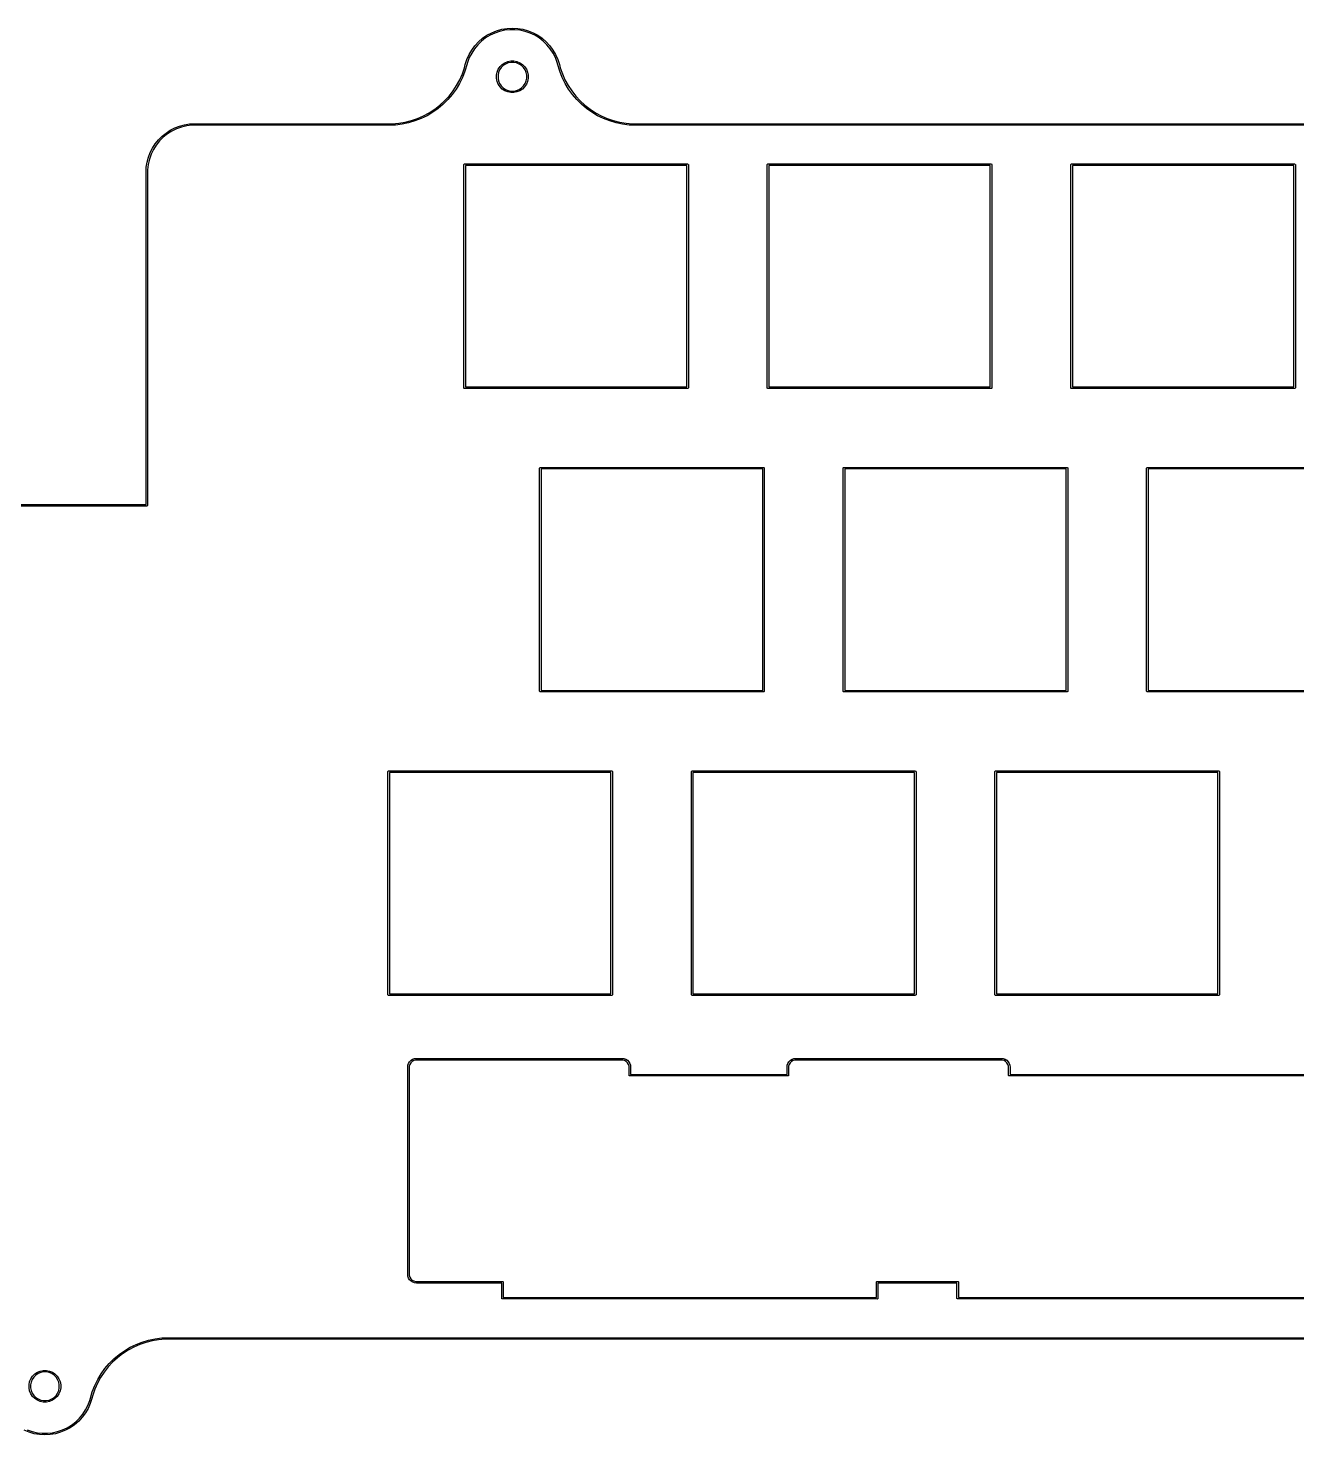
# Model space of a CAD drawing. Header units: millimetres. Extents: x 407 to 722, y -210 to -122.
# Drawn here: x 563.3 to 642.9, y -210.3 to -122 of the extents above; entities that cross this region are included whole.
import ezdxf

# ---------------------------------------------------------------- set-up
doc = ezdxf.new("R2010")
doc.units = ezdxf.units.MM
doc.layers.add('Edge.Cuts', color=52, linetype='CONTINUOUS', true_color=0xc2c200)

msp = doc.modelspace()

# ---------------------------------------------------------------- linework, layer by layer
at = {"layer": 'Edge.Cuts', "linetype": 'CONTINUOUS'}
for p, q in [((591.577943, -122.823665), (591.831012, -122.604388)), ((592.020447, -122.584104), (591.764013, -122.782737)), ((591.831012, -122.604388), (592.106593, -122.414175)), ((592.29711, -122.414779), (592.020447, -122.584104)), ((592.106593, -122.414175), (592.401365, -122.255317)), ((592.590668, -122.276803), (592.29711, -122.414779)), ((592.401365, -122.255317), (592.711775, -122.129731)), ((592.897582, -122.171839), (592.590668, -122.276803)), ((592.711775, -122.129731), (593.034082, -122.038929)), ((593.214153, -122.101152), (592.897582, -122.171839)), ((593.034082, -122.038929), (593.3644, -121.984006)), ((593.536564, -122.065594), (593.214153, -122.101152)), ((593.3644, -121.984006), (593.698748, -121.965625)), ((593.860931, -122.065594), (593.536564, -122.065594)), ((593.698748, -121.965625), (594.033095, -121.984006)), ((594.183342, -122.101152), (593.860931, -122.065594)), ((594.033095, -121.984006), (594.363413, -122.038929)), ((594.499913, -122.171839), (594.183342, -122.101152)), ((594.363413, -122.038929), (594.68572, -122.129731)), ((594.806827, -122.276803), (594.499913, -122.171839)), ((594.68572, -122.129731), (594.99613, -122.255317)), ((595.100385, -122.414779), (594.806827, -122.276803)), ((594.99613, -122.255317), (595.290902, -122.414175)), ((595.377048, -122.584104), (595.100385, -122.414779)), ((595.290902, -122.414175), (595.566483, -122.604388)), ((595.633482, -122.782737), (595.377048, -122.584104)), ((595.566483, -122.604388), (595.819552, -122.823665)), ((590.98274, -123.627891), (591.151235, -123.33852)), ((591.145555, -123.528953), (590.997969, -123.8178)), ((591.323914, -123.258026), (591.145555, -123.528953)), ((591.151235, -123.33852), (591.350436, -123.069363)), ((591.530898, -123.008284), (591.323914, -123.258026)), ((591.350436, -123.069363), (591.577943, -122.823665)), ((591.764013, -122.782737), (591.530898, -123.008284)), ((595.866597, -123.008284), (595.633482, -122.782737)), ((595.819552, -122.823665), (596.047059, -123.069363)), ((596.073581, -123.258026), (595.866597, -123.008284)), ((596.047059, -123.069363), (596.24626, -123.33852)), ((596.25194, -123.528953), (596.073581, -123.258026)), ((596.24626, -123.33852), (596.414755, -123.627891)), ((596.399526, -123.8178), (596.25194, -123.528953)), ((590.560454, -124.836003), (590.694624, -124.450667)), ((590.694624, -124.450667), (590.745598, -124.253125)), ((590.842422, -124.278125), (590.72195, -124.676208)), ((590.745598, -124.253125), (590.846982, -123.933989)), ((590.882938, -124.121084), (590.842422, -124.278124)), ((590.842422, -124.278124), (590.842422, -124.278125)), ((590.846982, -123.933989), (590.98274, -123.627891)), ((590.997969, -123.8178), (590.882938, -124.121084)), ((592.816827, -124.544228), (592.925738, -124.381232)), ((592.999672, -124.441908), (592.901178, -124.589315)), ((592.925738, -124.381232), (593.064355, -124.242615)), ((593.125031, -124.316549), (592.999672, -124.441908)), ((593.064355, -124.242615), (593.227351, -124.133704)), ((593.272438, -124.218055), (593.125031, -124.316549)), ((593.227351, -124.133704), (593.408463, -124.058685)), ((593.436228, -124.150211), (593.272438, -124.218055)), ((593.408463, -124.058685), (593.600731, -124.02044)), ((593.610106, -124.115625), (593.436228, -124.150211)), ((593.600731, -124.02044), (593.796765, -124.02044)), ((593.78739, -124.115625), (593.610106, -124.115625)), ((593.961268, -124.150211), (593.78739, -124.115625)), ((593.796765, -124.02044), (593.989033, -124.058685)), ((594.125058, -124.218055), (593.961268, -124.150211)), ((593.989033, -124.058685), (594.170145, -124.133704)), ((594.272465, -124.316549), (594.125058, -124.218055)), ((594.170145, -124.133704), (594.333141, -124.242615)), ((594.397824, -124.441908), (594.272465, -124.316549)), ((594.333141, -124.242615), (594.471758, -124.381232)), ((594.496318, -124.589315), (594.397824, -124.441908)), ((594.471758, -124.381232), (594.580669, -124.544228)), ((596.514557, -124.121084), (596.399526, -123.8178)), ((596.414755, -123.627891), (596.550513, -123.933989)), ((596.555073, -124.278124), (596.514557, -124.121084)), ((596.550513, -123.933989), (596.651897, -124.253125)), ((596.555073, -124.278125), (596.555073, -124.278124)), ((596.675546, -124.676208), (596.555073, -124.278125)), ((596.651897, -124.253125), (596.702872, -124.450667)), ((596.702872, -124.450667), (596.837042, -124.836002)), ((590.199475, -125.567101), (590.395031, -125.208991)), ((590.569128, -125.063027), (590.384994, -125.435959)), ((590.395031, -125.208991), (590.560454, -124.836003)), ((590.72195, -124.676208), (590.569128, -125.063027)), ((592.703563, -124.917608), (592.741808, -124.72534)), ((592.703563, -124.926983), (592.703563, -124.917608)), ((592.703563, -125.113642), (592.703563, -124.926983)), ((592.741808, -125.30591), (592.703563, -125.113642)), ((592.741808, -124.72534), (592.816827, -124.544228)), ((592.816827, -125.487022), (592.741808, -125.30591)), ((592.833334, -124.753105), (592.798748, -124.926983)), ((592.798748, -124.926983), (592.798748, -125.104267)), ((592.798748, -125.104267), (592.833334, -125.278145)), ((592.901178, -124.589315), (592.833334, -124.753105)), ((592.833334, -125.278145), (592.901178, -125.441935)), ((594.564162, -124.753105), (594.496318, -124.589315)), ((594.496318, -125.441935), (594.564162, -125.278145)), ((594.598748, -124.926983), (594.564162, -124.753105)), ((594.564162, -125.278145), (594.598748, -125.104267)), ((594.580669, -124.544228), (594.655688, -124.72534)), ((594.655688, -125.30591), (594.580669, -125.487022)), ((594.598748, -125.104267), (594.598748, -124.926983)), ((594.655688, -124.72534), (594.693933, -124.917608)), ((594.693933, -125.113642), (594.655688, -125.30591)), ((594.693933, -124.917608), (594.693933, -125.113642)), ((596.828368, -125.063026), (596.675546, -124.676208)), ((597.012503, -125.435958), (596.828368, -125.063026)), ((596.837042, -124.836002), (597.002466, -125.20899)), ((597.002466, -125.20899), (597.198021, -125.5671)), ((589.446249, -126.528478), (589.72347, -126.22909)), ((589.927986, -126.130153), (589.658213, -126.446706)), ((589.72347, -126.22909), (589.975115, -125.907905)), ((590.170795, -125.792473), (589.927986, -126.130153)), ((589.975115, -125.907905), (590.199475, -125.567101)), ((590.384994, -125.435959), (590.170795, -125.792473)), ((592.925738, -125.650018), (592.816827, -125.487022)), ((592.901178, -125.441935), (592.999672, -125.589342)), ((593.064355, -125.788635), (592.925738, -125.650018)), ((592.999672, -125.589342), (593.125031, -125.714701)), ((593.227351, -125.897546), (593.064355, -125.788635)), ((593.125031, -125.714701), (593.272438, -125.813195)), ((593.408463, -125.972565), (593.227351, -125.897546)), ((593.272438, -125.813195), (593.436228, -125.881039)), ((593.600731, -126.01081), (593.408463, -125.972565)), ((593.436228, -125.881039), (593.610106, -125.915625)), ((593.796765, -126.01081), (593.600731, -126.01081)), ((593.610106, -125.915625), (593.78739, -125.915625)), ((593.78739, -125.915625), (593.961268, -125.881039)), ((593.989033, -125.972565), (593.796765, -126.01081)), ((593.961268, -125.881039), (594.125058, -125.813195)), ((594.170145, -125.897546), (593.989033, -125.972565)), ((594.125058, -125.813195), (594.272465, -125.714701)), ((594.333141, -125.788635), (594.170145, -125.897546)), ((594.272465, -125.714701), (594.397824, -125.589342)), ((594.471758, -125.650018), (594.333141, -125.788635)), ((594.397824, -125.589342), (594.496318, -125.441935)), ((594.580669, -125.487022), (594.471758, -125.650018)), ((597.226702, -125.792472), (597.012503, -125.435958)), ((597.198021, -125.5671), (597.422382, -125.907903)), ((597.469511, -126.130151), (597.226702, -125.792472)), ((597.422382, -125.907903), (597.674027, -126.229088)), ((597.739284, -126.446704), (597.469511, -126.130151)), ((597.674027, -126.229088), (597.951248, -126.528476)), ((588.480719, -127.276374), (588.822759, -127.053902)), ((589.045264, -127.008004), (588.706247, -127.248941)), ((588.822759, -127.053902), (589.145332, -126.804039)), ((589.363305, -126.739986), (589.045264, -127.008004)), ((589.145332, -126.804039), (589.446249, -126.528478)), ((589.658213, -126.446706), (589.363305, -126.739986)), ((598.034192, -126.739984), (597.739284, -126.446704)), ((597.951248, -126.528476), (598.252165, -126.804036)), ((598.352232, -127.008002), (598.034192, -126.739984)), ((598.252165, -126.804036), (598.574738, -127.0539)), ((598.69125, -127.248939), (598.352232, -127.008002)), ((598.574738, -127.0539), (598.916777, -127.276372)), ((572.811237, -128.114899), (573.119608, -128.032272)), ((573.119608, -128.032272), (573.434928, -127.982332)), ((573.434928, -127.982332), (573.75374, -127.965625)), ((573.75374, -127.965625), (585.952781, -127.965625)), ((585.952781, -127.965625), (586.156794, -127.965655)), ((586.156794, -127.965655), (586.563436, -127.93208)), ((586.781083, -127.997235), (586.368341, -128.048499)), ((586.563436, -127.93208), (586.965936, -127.865156)), ((587.188206, -127.91218), (586.781083, -127.997235)), ((586.965936, -127.865156), (587.361563, -127.765338)), ((587.586949, -127.793912), (587.188206, -127.91218)), ((587.361563, -127.765338), (587.747635, -127.633303)), ((587.974608, -127.643233), (587.586949, -127.793912)), ((587.747635, -127.633303), (588.121533, -127.469945)), ((588.348553, -127.461164), (587.974608, -127.643233)), ((588.121533, -127.469945), (588.480719, -127.276374)), ((588.706247, -127.248941), (588.348553, -127.461164)), ((599.048944, -127.461162), (598.69125, -127.248939)), ((598.916777, -127.276372), (599.275964, -127.469943)), ((599.422888, -127.64323), (599.048944, -127.461162)), ((599.275964, -127.469943), (599.649861, -127.633301)), ((599.810547, -127.79391), (599.422888, -127.64323)), ((599.649861, -127.633301), (600.035933, -127.765336)), ((600.20929, -127.912178), (599.810547, -127.79391)), ((600.035933, -127.765336), (600.43156, -127.865155)), ((600.616413, -127.997233), (600.20929, -127.912178)), ((600.43156, -127.865155), (600.83406, -127.932079)), ((601.029154, -128.048498), (600.616413, -127.997233)), ((600.83406, -127.932079), (601.240701, -127.965655)), ((601.240701, -127.965655), (601.444714, -127.965625)), ((601.444714, -127.965625), (710.772784, -127.965625)), ((571.487144, -128.974773), (571.712888, -128.749029)), ((571.784916, -128.812511), (571.550626, -129.046801)), ((571.712888, -128.749029), (571.960991, -128.548119)), ((572.043966, -128.605925), (571.784916, -128.812511)), ((571.960991, -128.548119), (572.228737, -128.374243)), ((572.324518, -128.429644), (572.043966, -128.605925)), ((572.228737, -128.374243), (572.513191, -128.229307)), ((572.623043, -128.285882), (572.324518, -128.429644)), ((572.513191, -128.229307), (572.811237, -128.114899)), ((572.935787, -128.17645), (572.623043, -128.285882)), ((573.258817, -128.102721), (572.935787, -128.17645)), ((573.588071, -128.065624), (573.258817, -128.102721)), ((573.75374, -128.065625), (573.588071, -128.065624)), ((585.952781, -128.065625), (573.75374, -128.065625)), ((586.368341, -128.048499), (585.952781, -128.065625)), ((601.444714, -128.065625), (601.029154, -128.048498)), ((710.772784, -128.065625), (601.444714, -128.065625)), ((570.853014, -130.073122), (570.967422, -129.775076)), ((570.967422, -129.775076), (571.112358, -129.490622)), ((571.167759, -129.586403), (571.023997, -129.884928)), ((571.112358, -129.490622), (571.286234, -129.222876)), ((571.34404, -129.305851), (571.167759, -129.586403)), ((571.286234, -129.222876), (571.487144, -128.974773)), ((571.550626, -129.046801), (571.34404, -129.305851)), ((570.720447, -130.696813), (570.770387, -130.381493)), ((570.770387, -130.381493), (570.853014, -130.073122)), ((570.840836, -130.520702), (570.803739, -130.849956)), ((570.914565, -130.197672), (570.840836, -130.520702)), ((571.023997, -129.884928), (570.914565, -130.197672)), ((590.648748, -130.535625), (590.652554, -130.516491)), ((590.648748, -144.535627), (590.648748, -130.535625)), ((590.652554, -130.516491), (590.679614, -130.489431)), ((590.679614, -130.489431), (590.698748, -130.485625)), ((590.698748, -130.485625), (604.698748, -130.485625)), ((590.748748, -130.585625), (590.748748, -144.485627)), ((604.648748, -130.585625), (590.748748, -130.585625)), ((604.648748, -144.485627), (604.648748, -130.585625)), ((604.698748, -130.485625), (604.717882, -130.489431)), ((604.717882, -130.489431), (604.744942, -130.516491)), ((604.744942, -130.516491), (604.748748, -130.535625)), ((604.748748, -130.535625), (604.748748, -144.535627)), ((609.698751, -130.535625), (609.702557, -130.516491)), ((609.698751, -144.535627), (609.698751, -130.535625)), ((609.702557, -130.516491), (609.729617, -130.489431)), ((609.729617, -130.489431), (609.748751, -130.485625)), ((609.748751, -130.485625), (623.748751, -130.485625)), ((609.798751, -130.585625), (609.798751, -144.485627)), ((623.698751, -130.585625), (609.798751, -130.585625)), ((623.698751, -144.485627), (623.698751, -130.585625)), ((623.748751, -130.485625), (623.767885, -130.489431)), ((623.767885, -130.489431), (623.794945, -130.516491)), ((623.794945, -130.516491), (623.798751, -130.535625)), ((623.798751, -130.535625), (623.798751, -144.535627)), ((628.748739, -130.535625), (628.752545, -130.516491)), ((628.748739, -144.535627), (628.748739, -130.535625)), ((628.752545, -130.516491), (628.779605, -130.489431)), ((628.779605, -130.489431), (628.798739, -130.485625)), ((628.798739, -130.485625), (642.798739, -130.485625)), ((628.848739, -130.585625), (628.848739, -144.485627)), ((642.748739, -130.585625), (628.848739, -130.585625)), ((642.748739, -144.485627), (642.748739, -130.585625)), ((642.798739, -130.485625), (642.817873, -130.489431)), ((642.817873, -130.489431), (642.844933, -130.516491)), ((642.844933, -130.516491), (642.848739, -130.535625)), ((642.848739, -130.535625), (642.848739, -144.535627)), ((570.70374, -131.015624), (570.720447, -130.696813)), ((570.70374, -131.015625), (570.70374, -131.015624)), ((570.70374, -151.866925), (570.70374, -131.015625)), ((570.803739, -130.849956), (570.80374, -131.015624)), ((570.80374, -131.015624), (570.80374, -131.015625)), ((570.80374, -131.015625), (570.80374, -151.916925)), ((590.652554, -144.554761), (590.648748, -144.535627)), ((590.679614, -144.581821), (590.652554, -144.554761)), ((590.698748, -144.585627), (590.679614, -144.581821)), ((604.698748, -144.585627), (590.698748, -144.585627)), ((590.748748, -144.485627), (604.648748, -144.485627)), ((604.717882, -144.581821), (604.698748, -144.585627)), ((604.744942, -144.554761), (604.717882, -144.581821)), ((604.748748, -144.535627), (604.744942, -144.554761)), ((609.702557, -144.554761), (609.698751, -144.535627)), ((609.729617, -144.581821), (609.702557, -144.554761)), ((609.748751, -144.585627), (609.729617, -144.581821)), ((623.748751, -144.585627), (609.748751, -144.585627)), ((609.798751, -144.485627), (623.698751, -144.485627)), ((623.767885, -144.581821), (623.748751, -144.585627)), ((623.794945, -144.554761), (623.767885, -144.581821)), ((623.798751, -144.535627), (623.794945, -144.554761)), ((628.752545, -144.554761), (628.748739, -144.535627)), ((628.779605, -144.581821), (628.752545, -144.554761)), ((628.798739, -144.585627), (628.779605, -144.581821)), ((642.798739, -144.585627), (628.798739, -144.585627)), ((628.848739, -144.485627), (642.748739, -144.485627)), ((642.817873, -144.581821), (642.798739, -144.585627)), ((642.844933, -144.554761), (642.817873, -144.581821)), ((642.848739, -144.535627), (642.844933, -144.554761)), ((595.411245, -149.585626), (595.415051, -149.566492)), ((595.411245, -163.585626), (595.411245, -149.585626)), ((595.415051, -149.566492), (595.442111, -149.539432)), ((595.442111, -149.539432), (595.461245, -149.535626)), ((595.461245, -149.535626), (609.461245, -149.535626)), ((595.511245, -149.635626), (595.511245, -163.535626)), ((609.411245, -149.635626), (595.511245, -149.635626)), ((609.411245, -163.535626), (609.411245, -149.635626)), ((609.461245, -149.535626), (609.480379, -149.539432)), ((609.480379, -149.539432), (609.507439, -149.566492)), ((609.507439, -149.566492), (609.511245, -149.585626)), ((609.511245, -149.585626), (609.511245, -163.585626)), ((614.461248, -149.585626), (614.465054, -149.566492)), ((614.461248, -163.585626), (614.461248, -149.585626)), ((614.465054, -149.566492), (614.492114, -149.539432)), ((614.492114, -149.539432), (614.511248, -149.535626)), ((614.511248, -149.535626), (628.511248, -149.535626)), ((614.561248, -149.635626), (614.561248, -163.535626)), ((628.461248, -149.635626), (614.561248, -149.635626)), ((628.461248, -163.535626), (628.461248, -149.635626)), ((628.511248, -149.535626), (628.530382, -149.539432)), ((628.530382, -149.539432), (628.557442, -149.566492)), ((628.557442, -149.566492), (628.561248, -149.585626)), ((628.561248, -149.585626), (628.561248, -163.585626)), ((633.511251, -149.585626), (633.515057, -149.566492)), ((633.511251, -163.585626), (633.511251, -149.585626)), ((633.515057, -149.566492), (633.542117, -149.539432)), ((633.542117, -149.539432), (633.561251, -149.535626)), ((633.561251, -149.535626), (647.561251, -149.535626)), ((633.611251, -149.635626), (633.611251, -163.535626)), ((647.511251, -149.635626), (633.611251, -149.635626)), ((552.30374, -151.866925), (570.70374, -151.866925)), ((570.75374, -151.966925), (552.25374, -151.966925)), ((570.772874, -151.963119), (570.75374, -151.966925)), ((570.799934, -151.936059), (570.772874, -151.963119)), ((570.80374, -151.916925), (570.799934, -151.936059)), ((595.415051, -163.60476), (595.411245, -163.585626)), ((595.442111, -163.63182), (595.415051, -163.60476)), ((595.461245, -163.635626), (595.442111, -163.63182)), ((609.461245, -163.635626), (595.461245, -163.635626)), ((595.511245, -163.535626), (609.411245, -163.535626)), ((609.480379, -163.63182), (609.461245, -163.635626)), ((609.507439, -163.60476), (609.480379, -163.63182)), ((609.511245, -163.585626), (609.507439, -163.60476)), ((614.465054, -163.60476), (614.461248, -163.585626)), ((614.492114, -163.63182), (614.465054, -163.60476)), ((614.511248, -163.635626), (614.492114, -163.63182)), ((628.511248, -163.635626), (614.511248, -163.635626)), ((614.561248, -163.535626), (628.461248, -163.535626)), ((628.530382, -163.63182), (628.511248, -163.635626)), ((628.557442, -163.60476), (628.530382, -163.63182)), ((628.561248, -163.585626), (628.557442, -163.60476)), ((633.515057, -163.60476), (633.511251, -163.585626)), ((633.542117, -163.63182), (633.515057, -163.60476)), ((633.561251, -163.635626), (633.542117, -163.63182)), ((647.561251, -163.635626), (633.561251, -163.635626)), ((633.611251, -163.535626), (647.511251, -163.535626)), ((585.886251, -168.635625), (585.890057, -168.616491)), ((585.886251, -182.635625), (585.886251, -168.635625)), ((585.890057, -168.616491), (585.917117, -168.589431)), ((585.917117, -168.589431), (585.936251, -168.585625)), ((585.936251, -168.585625), (599.936251, -168.585625)), ((599.936251, -168.585625), (599.955385, -168.589431)), ((599.955385, -168.589431), (599.982445, -168.616491)), ((599.982445, -168.616491), (599.986251, -168.635625)), ((599.986251, -168.635625), (599.986251, -182.635625)), ((604.936239, -168.635625), (604.940045, -168.616491)), ((604.936239, -182.635625), (604.936239, -168.635625)), ((604.940045, -168.616491), (604.967105, -168.589431)), ((604.967105, -168.589431), (604.986239, -168.585625)), ((604.986239, -168.585625), (618.986239, -168.585625)), ((618.986239, -168.585625), (619.005373, -168.589431)), ((619.005373, -168.589431), (619.032433, -168.616491)), ((619.032433, -168.616491), (619.036239, -168.635625)), ((619.036239, -168.635625), (619.036239, -182.635625)), ((623.986242, -168.635625), (623.990048, -168.616491)), ((623.986242, -182.635625), (623.986242, -168.635625)), ((623.990048, -168.616491), (624.017108, -168.589431)), ((624.017108, -168.589431), (624.036242, -168.585625)), ((624.036242, -168.585625), (638.036242, -168.585625)), ((638.036242, -168.585625), (638.055376, -168.589431)), ((638.055376, -168.589431), (638.082436, -168.616491)), ((638.082436, -168.616491), (638.086242, -168.635625)), ((638.086242, -168.635625), (638.086242, -182.635625)), ((585.986251, -168.685625), (585.986251, -182.585625)), ((599.886251, -168.685625), (585.986251, -168.685625)), ((599.886251, -182.585625), (599.886251, -168.685625)), ((605.036239, -168.685625), (605.036239, -182.585625)), ((618.936239, -168.685625), (605.036239, -168.685625)), ((618.936239, -182.585625), (618.936239, -168.685625)), ((624.086242, -168.685625), (624.086242, -182.585625)), ((637.986242, -168.685625), (624.086242, -168.685625)), ((637.986242, -182.585625), (637.986242, -168.685625)), ((585.890057, -182.654759), (585.886251, -182.635625)), ((585.917117, -182.681819), (585.890057, -182.654759)), ((585.936251, -182.685625), (585.917117, -182.681819)), ((599.936251, -182.685625), (585.936251, -182.685625)), ((585.986251, -182.585625), (599.886251, -182.585625)), ((599.955385, -182.681819), (599.936251, -182.685625)), ((599.982445, -182.654759), (599.955385, -182.681819)), ((599.986251, -182.635625), (599.982445, -182.654759)), ((604.940045, -182.654759), (604.936239, -182.635625)), ((604.967105, -182.681819), (604.940045, -182.654759)), ((604.986239, -182.685625), (604.967105, -182.681819)), ((618.986239, -182.685625), (604.986239, -182.685625)), ((605.036239, -182.585625), (618.936239, -182.585625)), ((619.005373, -182.681819), (618.986239, -182.685625)), ((619.032433, -182.654759), (619.005373, -182.681819)), ((619.036239, -182.635625), (619.032433, -182.654759)), ((623.990048, -182.654759), (623.986242, -182.635625)), ((624.017108, -182.681819), (623.990048, -182.654759)), ((624.036242, -182.685625), (624.017108, -182.681819)), ((638.036242, -182.685625), (624.036242, -182.685625)), ((624.086242, -182.585625), (637.986242, -182.585625)), ((638.055376, -182.681819), (638.036242, -182.685625)), ((638.082436, -182.654759), (638.055376, -182.681819)), ((638.086242, -182.635625), (638.082436, -182.654759)), ((587.129949, -187.185619), (587.143756, -187.063242)), ((587.12995, -187.185624), (587.129949, -187.185619)), ((587.129949, -187.185633), (587.12995, -187.185624)), ((587.131246, -200.185633), (587.129949, -187.185633)), ((587.143756, -187.063242), (587.184442, -186.947004)), ((587.184442, -186.947004), (587.249969, -186.842731)), ((587.229957, -187.126395), (587.229949, -187.185622)), ((587.229949, -187.185622), (587.229949, -187.185623)), ((587.229949, -187.185623), (587.231245, -200.18562)), ((587.260637, -187.011951), (587.229957, -187.126395)), ((587.249969, -186.842731), (587.337052, -186.755648)), ((587.319885, -186.909344), (587.260637, -187.011951)), ((587.403665, -186.825564), (587.319885, -186.909344)), ((587.337052, -186.755648), (587.441325, -186.690121)), ((587.506272, -186.766316), (587.403665, -186.825564)), ((587.441325, -186.690121), (587.557563, -186.649435)), ((587.620716, -186.735636), (587.506272, -186.766316)), ((587.557563, -186.649435), (587.67994, -186.635628)), ((587.679958, -186.735628), (587.620716, -186.735636)), ((587.67994, -186.635628), (587.679943, -186.635629)), ((587.679943, -186.635629), (587.679949, -186.635628)), ((587.679949, -186.635628), (600.573748, -186.635628)), ((600.573748, -186.735628), (587.679958, -186.735628)), ((600.573748, -186.635628), (600.573755, -186.635629)), ((600.573751, -186.735627), (600.573748, -186.735628)), ((600.573754, -186.735628), (600.573751, -186.735627)), ((600.632999, -186.735622), (600.573754, -186.735628)), ((600.573755, -186.635629), (600.696135, -186.649405)), ((600.747453, -186.76628), (600.632999, -186.735622)), ((600.696135, -186.649405), (600.812393, -186.690076)), ((600.850071, -186.825521), (600.747453, -186.76628)), ((600.812393, -186.690076), (600.916683, -186.755601)), ((600.933855, -186.909305), (600.850071, -186.825521)), ((600.916683, -186.755601), (601.003775, -186.842693)), ((600.993096, -187.011923), (600.933855, -186.909305)), ((601.023754, -187.126377), (600.993096, -187.011923)), ((601.003775, -186.842693), (601.0693, -186.946983)), ((601.023748, -187.185622), (601.023754, -187.126377)), ((601.023748, -187.185624), (601.023748, -187.185622)), ((601.023748, -187.185628), (601.023748, -187.185624)), ((601.023748, -187.687327), (601.023748, -187.185628)), ((601.0693, -186.946983), (601.109971, -187.063241)), ((601.109971, -187.063241), (601.123746, -187.185619)), ((601.123746, -187.185619), (601.123748, -187.185628)), ((601.123748, -187.185628), (601.123748, -187.637337)), ((610.94254, -187.185628), (610.942541, -187.185622)), ((610.94254, -187.639425), (610.94254, -187.185628)), ((610.942541, -187.185622), (610.956326, -187.063241)), ((610.956326, -187.063241), (610.997001, -186.946989)), ((610.997001, -186.946989), (611.062527, -186.842704)), ((611.073202, -187.011931), (611.042538, -187.126382)), ((611.042538, -187.126382), (611.04254, -187.185626)), ((611.04254, -187.185626), (611.04254, -187.185628)), ((611.04254, -187.185628), (611.04254, -187.689436)), ((611.062527, -186.842704), (611.149616, -186.755615)), ((611.132445, -186.909316), (611.073202, -187.011931)), ((611.216228, -186.825533), (611.132445, -186.909316)), ((611.149616, -186.755615), (611.253901, -186.690089)), ((611.318843, -186.76629), (611.216228, -186.825533)), ((611.253901, -186.690089), (611.370153, -186.649414)), ((611.433294, -186.735626), (611.318843, -186.76629)), ((611.370153, -186.649414), (611.492537, -186.635628)), ((611.492538, -186.735628), (611.433294, -186.735626)), ((611.492537, -186.635628), (611.49254, -186.635628)), ((611.49254, -186.735628), (611.492538, -186.735627)), ((611.492538, -186.735627), (611.492538, -186.735628)), ((611.49254, -186.635628), (624.386248, -186.635628)), ((624.386248, -186.735628), (611.49254, -186.735628)), ((624.386248, -186.635628), (624.386255, -186.635629)), ((624.386251, -186.735627), (624.386248, -186.735628)), ((624.386254, -186.735628), (624.386251, -186.735627)), ((624.445499, -186.735622), (624.386254, -186.735628)), ((624.386255, -186.635629), (624.508635, -186.649405)), ((624.559953, -186.76628), (624.445499, -186.735622)), ((624.508635, -186.649405), (624.624893, -186.690076)), ((624.662571, -186.825521), (624.559953, -186.76628)), ((624.624893, -186.690076), (624.729183, -186.755601)), ((624.746355, -186.909305), (624.662571, -186.825521)), ((624.729183, -186.755601), (624.816275, -186.842693)), ((624.805596, -187.011923), (624.746355, -186.909305)), ((624.836254, -187.126377), (624.805596, -187.011923)), ((624.816275, -186.842693), (624.8818, -186.946983)), ((624.836248, -187.185622), (624.836254, -187.126377)), ((624.836248, -187.185624), (624.836248, -187.185622)), ((624.836248, -187.185628), (624.836248, -187.185624)), ((624.836248, -187.685628), (624.836248, -187.185628)), ((624.8818, -186.946983), (624.922471, -187.063241)), ((624.922471, -187.063241), (624.936246, -187.185619)), ((624.936246, -187.185619), (624.936248, -187.185628)), ((624.936248, -187.185628), (624.936248, -187.635628)), ((601.02755, -187.70644), (601.023748, -187.687327)), ((601.02755, -187.706451), (601.02755, -187.70644)), ((601.027552, -187.706453), (601.02755, -187.706451)), ((601.027554, -187.706461), (601.027552, -187.706453)), ((601.041077, -187.719984), (601.027554, -187.706461)), ((601.054604, -187.733517), (601.041077, -187.719984)), ((601.054611, -187.733518), (601.054604, -187.733517)), ((601.054614, -187.733521), (601.054611, -187.733518)), ((601.054624, -187.733521), (601.054614, -187.733521)), ((601.073737, -187.737327), (601.054624, -187.733521)), ((610.992529, -187.739436), (601.073737, -187.737327)), ((601.123748, -187.637337), (610.94254, -187.639425)), ((611.011664, -187.735634), (610.992529, -187.739436)), ((611.011668, -187.73563), (611.011664, -187.735634)), ((611.011674, -187.73563), (611.011668, -187.73563)), ((611.025197, -187.722107), (611.011674, -187.73563)), ((611.03873, -187.70858), (611.025197, -187.722107)), ((611.038734, -187.70857), (611.03873, -187.708573)), ((611.03873, -187.708573), (611.03873, -187.70858)), ((611.04254, -187.689436), (611.038734, -187.70857)), ((624.840054, -187.704762), (624.836248, -187.685628)), ((624.867114, -187.731822), (624.840054, -187.704762)), ((624.886248, -187.735628), (624.867114, -187.731822)), ((680.848745, -187.735628), (624.886248, -187.735628)), ((624.936248, -187.635628), (680.898745, -187.635628)), ((587.131246, -200.185634), (587.131246, -200.185633)), ((587.131246, -200.185635), (587.131246, -200.185634)), ((587.145049, -200.308014), (587.131246, -200.185635)), ((587.185733, -200.424255), (587.145049, -200.308014)), ((587.25126, -200.528531), (587.185733, -200.424255)), ((587.231245, -200.18562), (587.231246, -200.185621)), ((587.231246, -200.185621), (587.231252, -200.244864)), ((587.231252, -200.244864), (587.261928, -200.359309)), ((587.261928, -200.359309), (587.321175, -200.461917)), ((587.338343, -200.615614), (587.25126, -200.528531)), ((587.321175, -200.461917), (587.404957, -200.545699)), ((587.442619, -200.681141), (587.338343, -200.615614)), ((587.404957, -200.545699), (587.507565, -200.604946)), ((587.55886, -200.721825), (587.442619, -200.681141)), ((587.507565, -200.604946), (587.62201, -200.635622)), ((587.681239, -200.735628), (587.55886, -200.721825)), ((587.62201, -200.635622), (587.681253, -200.635628)), ((587.681241, -200.735627), (587.681239, -200.735628)), ((587.681246, -200.735628), (587.681241, -200.735627)), ((593.029943, -200.735628), (587.681246, -200.735628)), ((587.681253, -200.635628), (593.079943, -200.635628)), ((593.029943, -201.685628), (593.029943, -200.735628)), ((593.079943, -200.635628), (593.099077, -200.639434)), ((593.099077, -200.639434), (593.126137, -200.666494)), ((593.126137, -200.666494), (593.129943, -200.685628)), ((593.129943, -200.685628), (593.129943, -201.635638)), ((616.549958, -200.685628), (616.553764, -200.666494)), ((616.549958, -201.640617), (616.549958, -200.685628)), ((616.553764, -200.666494), (616.580824, -200.639434)), ((616.580824, -200.639434), (616.599958, -200.635628)), ((616.599958, -200.635628), (621.65494, -200.635628)), ((621.60494, -200.735628), (616.649958, -200.735628)), ((616.649958, -200.735628), (616.649958, -201.690628)), ((621.60494, -201.685628), (621.60494, -200.735628)), ((621.65494, -200.635628), (621.674074, -200.639434)), ((621.674074, -200.639434), (621.701134, -200.666494)), ((621.701134, -200.666494), (621.70494, -200.685628)), ((621.70494, -200.685628), (621.70494, -201.635628)), ((593.033745, -201.704741), (593.029943, -201.685628)), ((593.033745, -201.704752), (593.033745, -201.704741)), ((593.033747, -201.704754), (593.033745, -201.704752)), ((593.033749, -201.704762), (593.033747, -201.704754)), ((593.047272, -201.718285), (593.033749, -201.704762)), ((593.060799, -201.731818), (593.047272, -201.718285)), ((593.060806, -201.731819), (593.060799, -201.731818)), ((593.060809, -201.731822), (593.060806, -201.731819)), ((593.060819, -201.731822), (593.060809, -201.731822)), ((593.079932, -201.735628), (593.060819, -201.731822)), ((616.599948, -201.740628), (593.079932, -201.735628)), ((593.129943, -201.635638), (616.549958, -201.640617)), ((616.619083, -201.736826), (616.599948, -201.740628)), ((616.619087, -201.736822), (616.619083, -201.736826)), ((616.619092, -201.736822), (616.619087, -201.736822)), ((616.631385, -201.724528), (616.619092, -201.736822)), ((616.646148, -201.709772), (616.631385, -201.724528)), ((616.646152, -201.709762), (616.646148, -201.709765)), ((616.646148, -201.709765), (616.646148, -201.709772)), ((616.649958, -201.690628), (616.646152, -201.709762)), ((621.608746, -201.704762), (621.60494, -201.685628)), ((621.635806, -201.731822), (621.608746, -201.704762)), ((621.65494, -201.735628), (621.635806, -201.731822)), ((680.898745, -201.735628), (621.65494, -201.735628)), ((621.70494, -201.635628), (680.848745, -201.635628)), ((569.348771, -204.982326), (569.706464, -204.770103)), ((569.933483, -204.761322), (569.574298, -204.954893)), ((569.706464, -204.770103), (570.080406, -204.588034)), ((570.307378, -204.597963), (569.933483, -204.761322)), ((570.080406, -204.588034), (570.468063, -204.437352)), ((570.693448, -204.465925), (570.307378, -204.597963)), ((570.468063, -204.437352), (570.866803, -204.319081)), ((571.089074, -204.366103), (570.693448, -204.465925)), ((570.866803, -204.319081), (571.273924, -204.234023)), ((571.491571, -204.299175), (571.089074, -204.366103)), ((571.273924, -204.234023), (571.686664, -204.182754)), ((571.898211, -204.265595), (571.491571, -204.299175)), ((571.686664, -204.182754), (572.102222, -204.165622)), ((572.102222, -204.265621), (571.898211, -204.265595)), ((572.102222, -204.165622), (572.102223, -204.165622)), ((572.102223, -204.265622), (572.102222, -204.265621)), ((572.102223, -204.165622), (691.722796, -204.165622)), ((572.102224, -204.265622), (572.102223, -204.265622)), ((691.722796, -204.265622), (572.102224, -204.265622)), ((568.608772, -205.702787), (568.33155, -206.002173)), ((568.396808, -205.784558), (568.691715, -205.49128)), ((568.909689, -205.427228), (568.608772, -205.702787)), ((568.691715, -205.49128), (569.009755, -205.223263)), ((569.23226, -205.177365), (568.909689, -205.427228)), ((569.009755, -205.223263), (569.348771, -204.982326)), ((569.574298, -204.954893), (569.23226, -205.177365)), ((563.474335, -206.744225), (563.583246, -206.581229)), ((563.583246, -206.581229), (563.721863, -206.442612)), ((563.782539, -206.516546), (563.65718, -206.641905)), ((563.721863, -206.442612), (563.884859, -206.333701)), ((563.929946, -206.418052), (563.782539, -206.516546)), ((563.884859, -206.333701), (564.065971, -206.258682)), ((564.093736, -206.350208), (563.929946, -206.418052)), ((564.065971, -206.258682), (564.258239, -206.220437)), ((564.267614, -206.315622), (564.093736, -206.350208)), ((564.258239, -206.220437), (564.454273, -206.220437)), ((564.444898, -206.315622), (564.267614, -206.315622)), ((564.618776, -206.350208), (564.444898, -206.315622)), ((564.454273, -206.220437), (564.646541, -206.258682)), ((564.782566, -206.418052), (564.618776, -206.350208)), ((564.646541, -206.258682), (564.827653, -206.333701)), ((564.929973, -206.516546), (564.782566, -206.418052)), ((564.827653, -206.333701), (564.990649, -206.442612)), ((565.055332, -206.641905), (564.929973, -206.516546)), ((564.990649, -206.442612), (565.129266, -206.581229)), ((565.129266, -206.581229), (565.238177, -206.744225)), ((567.670023, -206.795297), (567.884224, -206.438785)), ((568.079905, -206.323356), (567.855542, -206.664157)), ((567.884224, -206.438785), (568.127034, -206.101109)), ((568.33155, -206.002173), (568.079905, -206.323356)), ((568.127034, -206.101109), (568.396808, -205.784558)), ((563.361071, -207.117605), (563.399316, -206.925337)), ((563.361071, -207.12698), (563.361071, -207.117605)), ((563.361071, -207.313639), (563.361071, -207.12698)), ((563.399316, -207.505907), (563.361071, -207.313639)), ((563.399316, -206.925337), (563.474335, -206.744225)), ((563.490842, -206.953102), (563.456256, -207.12698)), ((563.456256, -207.12698), (563.456256, -207.304264)), ((563.456256, -207.304264), (563.490842, -207.478142)), ((563.558686, -206.789312), (563.490842, -206.953102)), ((563.490842, -207.478142), (563.558686, -207.641932)), ((563.65718, -206.641905), (563.558686, -206.789312)), ((565.153826, -206.789312), (565.055332, -206.641905)), ((565.22167, -206.953102), (565.153826, -206.789312)), ((565.153826, -207.641932), (565.22167, -207.478142)), ((565.256256, -207.12698), (565.22167, -206.953102)), ((565.22167, -207.478142), (565.256256, -207.304264)), ((565.238177, -206.744225), (565.313196, -206.925337)), ((565.256256, -207.304264), (565.256256, -207.12698)), ((565.313196, -206.925337), (565.351441, -207.117605)), ((565.351441, -207.313639), (565.313196, -207.505907)), ((565.351441, -207.117605), (565.351441, -207.313639)), ((567.333059, -207.555042), (567.485885, -207.168226)), ((567.494557, -207.395249), (567.360383, -207.780582)), ((567.485885, -207.168226), (567.670023, -206.795297)), ((567.659984, -207.022264), (567.494557, -207.395249)), ((567.855542, -206.664157), (567.659984, -207.022264)), ((563.474335, -207.687019), (563.399316, -207.505907)), ((563.583246, -207.850015), (563.474335, -207.687019)), ((563.558686, -207.641932), (563.65718, -207.789339)), ((563.721863, -207.988632), (563.583246, -207.850015)), ((563.65718, -207.789339), (563.782539, -207.914698)), ((563.884859, -208.097543), (563.721863, -207.988632)), ((563.782539, -207.914698), (563.929946, -208.013192)), ((564.065971, -208.172562), (563.884859, -208.097543)), ((563.929946, -208.013192), (564.093736, -208.081036)), ((564.258239, -208.210807), (564.065971, -208.172562)), ((564.093736, -208.081036), (564.267614, -208.115622)), ((564.454273, -208.210807), (564.258239, -208.210807)), ((564.267614, -208.115622), (564.444898, -208.115622)), ((564.444898, -208.115622), (564.618776, -208.081036)), ((564.646541, -208.172562), (564.454273, -208.210807)), ((564.618776, -208.081036), (564.782566, -208.013192)), ((564.827653, -208.097543), (564.646541, -208.172562)), ((564.782566, -208.013192), (564.929973, -207.914698)), ((564.990649, -207.988632), (564.827653, -208.097543)), ((564.929973, -207.914698), (565.055332, -207.789339)), ((565.129266, -207.850015), (564.990649, -207.988632)), ((565.055332, -207.789339), (565.153826, -207.641932)), ((565.238177, -207.687019), (565.129266, -207.850015)), ((565.313196, -207.505907), (565.238177, -207.687019)), ((567.057035, -208.413447), (567.172066, -208.110163)), ((567.208022, -208.297258), (567.072264, -208.603356)), ((567.172066, -208.110163), (567.212582, -207.953122)), ((567.309406, -207.978122), (567.208022, -208.297258)), ((567.212582, -207.953121), (567.333059, -207.555042)), ((567.212582, -207.953122), (567.212582, -207.953121)), ((567.360383, -207.780582), (567.309406, -207.978122)), ((566.290991, -209.44851), (566.524106, -209.222963)), ((566.704568, -209.161884), (566.477061, -209.407582)), ((566.524106, -209.222963), (566.73109, -208.973221)), ((566.903769, -208.892727), (566.704568, -209.161884)), ((566.73109, -208.973221), (566.909449, -208.702294)), ((567.072264, -208.603356), (566.903769, -208.892727)), ((566.909449, -208.702294), (567.057035, -208.413447)), ((563.369284, -210.101516), (563.058874, -209.97593)), ((563.248177, -209.954444), (563.555091, -210.059408)), ((563.691591, -210.192318), (563.369284, -210.101516)), ((563.555091, -210.059408), (563.871662, -210.130095)), ((563.871662, -210.130095), (564.194073, -210.165653)), ((564.51844, -210.165653), (564.840851, -210.130095)), ((564.840851, -210.130095), (565.157422, -210.059408)), ((565.343229, -210.101516), (565.020922, -210.192318)), ((565.157422, -210.059408), (565.464336, -209.954444)), ((565.653639, -209.97593), (565.343229, -210.101516)), ((565.464336, -209.954444), (565.757894, -209.816468)), ((565.948411, -209.817072), (565.653639, -209.97593)), ((565.757894, -209.816468), (566.034557, -209.647143)), ((566.223992, -209.626859), (565.948411, -209.817072)), ((566.034557, -209.647143), (566.290991, -209.44851)), ((566.477061, -209.407582), (566.223992, -209.626859)), ((564.021909, -210.247241), (563.691591, -210.192318)), ((564.356257, -210.265622), (564.021909, -210.247241)), ((564.194073, -210.165653), (564.51844, -210.165653)), ((564.690604, -210.247241), (564.356257, -210.265622)), ((565.020922, -210.192318), (564.690604, -210.247241))]:
    msp.add_line(p, q, dxfattribs=at)

doc.saveas('drawing.dxf')
